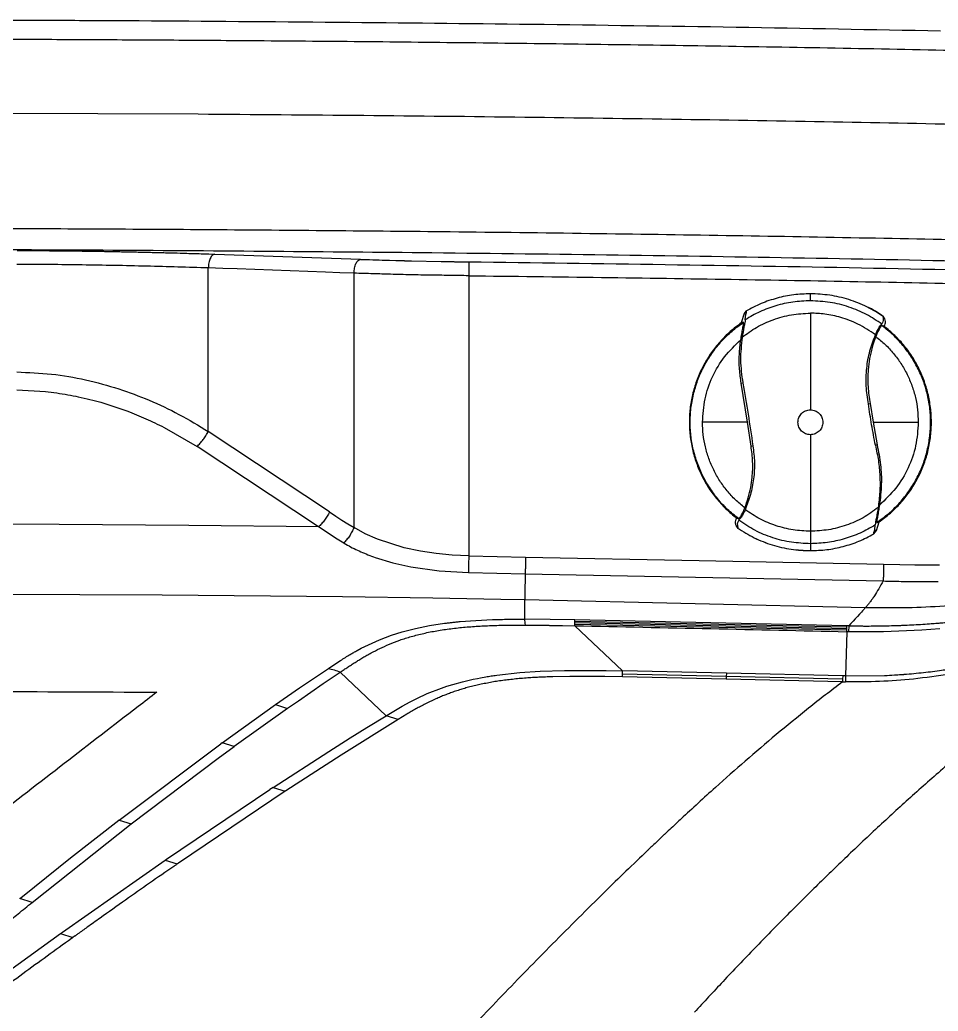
# Model space of a CAD drawing. Extents: x -51 to 27, y -13 to 136.
# Drawn here: x -6.21 to 3.16, y 73.59 to 83.71 of the extents above; entities that cross this region are included whole.
import ezdxf

# ---------------------------------------------------------------- set-up
doc = ezdxf.new("R2010")
doc.units = 0
doc.header["$MEASUREMENT"] = 0
doc.layers.add('GEOMETRY', color=2, linetype='Continuous', lineweight=25)

# ---------------------------------------------------------------- blocks, each defined once
blk = doc.blocks.new('2026 MONTERREY-BLOOM')
at = {"layer": 'GEOMETRY'}
for p, q in [((3.457, -0.949), (7.294, -0.965)), ((7.461, -2.395), (8.948, -2.448)), ((9.204, -2.457), (9.246, -2.458)), ((9.246, -2.458), (9.311, -2.46)), ((9.47, -2.464), (9.774, -2.47)), ((10.021, -2.474), (10.056, -2.474)), ((7.396, -4.206), (7.396, -2.537)), ((7.543, -2.542), (7.396, -2.537)), ((7.69, -2.547), (7.543, -2.542)), ((8.592, -2.579), (7.69, -2.547)), ((8.737, -2.585), (8.592, -2.579)), ((8.883, -2.59), (8.737, -2.585)), ((8.883, -5.185), (8.883, -2.59)), ((10.054, -2.616), (10.054, -5.475)), ((12.866, -3.001), (12.835, -3.097)), ((12.866, -3.001), (12.835, -3.097)), ((12.866, -3.001), (12.835, -3.097)), ((12.883, -2.977), (12.866, -3.001)), ((12.883, -2.977), (12.866, -3.001)), ((12.883, -2.977), (12.866, -3.001)), ((12.881, -3.008), (12.866, -3.001)), ((12.876, -3.065), (12.881, -3.008)), ((12.858, -3.091), (12.835, -3.097)), ((14.243, -3.142), (14.263, -3.118)), ((14.271, -3.11), (14.263, -3.118)), ((14.263, -3.118), (14.272, -3.126)), ((14.272, -3.126), (14.272, -3.126)), ((14.293, -3.131), (14.272, -3.126)), ((14.251, -3.146), (14.243, -3.142)), ((12.834, -3.711), (12.85, -3.709)), ((12.898, -4.111), (12.834, -3.711)), ((5.442, -3.781), (5.733, -3.797)), ((6.299, -3.907), (6.566, -3.996)), ((14.133, -3.924), (14.152, -3.921)), ((14.152, -3.921), (14.181, -4.111)), ((12.898, -4.111), (12.44, -4.111)), ((12.935, -4.354), (12.898, -4.111)), ((14.181, -4.111), (14.222, -4.343)), ((14.181, -4.111), (14.641, -4.111)), ((6.944, -4.164), (7.281, -4.359)), ((8.634, -5.026), (7.396, -4.206)), ((14.222, -4.343), (14.204, -4.346)), ((8.52, -5.179), (7.281, -4.359)), ((12.935, -4.354), (12.954, -4.351)), ((8.634, -5.026), (8.697, -5.069)), ((5.875, -5.153), (3.232, -5.144)), ((7.197, -5.164), (5.875, -5.153)), ((8.697, -5.069), (8.758, -5.109)), ((8.758, -5.109), (8.82, -5.148)), ((8.82, -5.148), (8.883, -5.185)), ((12.787, -5.089), (12.808, -5.094)), ((12.808, -5.094), (12.81, -5.094)), ((12.809, -5.111), (12.818, -5.1)), ((12.818, -5.1), (12.81, -5.094)), ((12.837, -5.078), (12.818, -5.1)), ((12.829, -5.074), (12.837, -5.078)), ((14.215, -5.217), (14.242, -5.127)), ((14.215, -5.217), (14.242, -5.127)), ((14.215, -5.217), (14.242, -5.127)), ((14.219, -5.133), (14.242, -5.127)), ((8.52, -5.179), (7.197, -5.164)), ((8.712, -5.304), (8.52, -5.179)), ((8.998, -5.249), (8.883, -5.185)), ((9.122, -5.304), (8.998, -5.249)), ((14.188, -5.25), (14.215, -5.217)), ((14.188, -5.25), (14.215, -5.217)), ((14.188, -5.25), (14.215, -5.217)), ((14.199, -5.21), (14.202, -5.159)), ((14.199, -5.21), (14.215, -5.217)), ((8.778, -5.343), (8.712, -5.304)), ((8.778, -5.343), (8.782, -5.345)), ((8.782, -5.345), (8.815, -5.364)), ((9.395, -5.392), (9.122, -5.304)), ((9.56, -5.427), (9.395, -5.392)), ((9.721, -5.451), (9.56, -5.427)), ((9.886, -5.467), (9.721, -5.451)), ((9.1, -5.49), (9.278, -5.545)), ((9.278, -5.545), (9.462, -5.586)), ((10.054, -5.475), (9.886, -5.467)), ((10.054, -5.475), (10.633, -5.486)), ((10.633, -5.486), (12.406, -5.52)), ((12.406, -5.52), (14.288, -5.559)), ((14.288, -5.559), (14.454, -5.563)), ((14.454, -5.563), (14.605, -5.566)), ((9.462, -5.586), (9.753, -5.628)), ((9.753, -5.628), (10.051, -5.645)), ((10.051, -5.645), (10.63, -5.656)), ((10.63, -5.656), (14.284, -5.73)), ((14.605, -5.566), (14.858, -5.567)), ((5.08, -5.866), (6.924, -5.872)), ((6.924, -5.872), (8.767, -5.89)), ((8.767, -5.89), (9.689, -5.904)), ((9.689, -5.904), (10.381, -5.916)), ((10.381, -5.916), (10.625, -5.92)), ((10.625, -5.92), (14.104, -6)), ((10.625, -6.119), (10.625, -5.92)), ((9.654, -6.185), (9.807, -6.162)), ((9.967, -6.144), (10.125, -6.132)), ((10.125, -6.132), (10.295, -6.124)), ((10.46, -6.12), (10.625, -6.119)), ((10.884, -6.122), (10.625, -6.119)), ((11.138, -6.127), (10.884, -6.122)), ((11.137, -6.139), (11.138, -6.126)), ((11.137, -6.139), (13.912, -6.199)), ((11.137, -6.153), (11.137, -6.139)), ((11.137, -6.17), (11.137, -6.153)), ((11.137, -6.153), (13.912, -6.214)), ((11.137, -6.187), (11.137, -6.17)), ((11.137, -6.17), (13.911, -6.23)), ((13.912, -6.187), (11.138, -6.126)), ((9.264, -6.284), (9.374, -6.249)), ((9.374, -6.249), (9.509, -6.214)), ((9.509, -6.214), (9.654, -6.185)), ((10.884, -6.183), (11.011, -6.185)), ((11.011, -6.185), (11.137, -6.188)), ((11.623, -6.648), (11.137, -6.188)), ((13.911, -6.248), (13.899, -6.699)), ((13.911, -6.23), (13.912, -6.214)), ((13.911, -6.248), (13.911, -6.23)), ((13.931, -6.249), (13.911, -6.248)), ((13.933, -6.188), (13.912, -6.187)), ((13.912, -6.199), (13.912, -6.187)), ((13.912, -6.214), (13.912, -6.199)), ((13.933, -6.188), (13.931, -6.249)), ((14.677, -6.231), (14.286, -6.248)), ((14.863, -6.217), (14.677, -6.231)), ((8.956, -6.417), (9.142, -6.33)), ((9.142, -6.33), (9.264, -6.284)), ((8.916, -6.438), (8.956, -6.417)), ((8.688, -6.579), (8.746, -6.541)), ((8.328, -6.821), (8.621, -6.623)), ((8.569, -6.777), (8.743, -6.66)), ((8.621, -6.623), (8.688, -6.579)), ((9.211, -7.105), (8.743, -6.66)), ((10.339, -6.691), (10.575, -6.665)), ((10.575, -6.665), (10.783, -6.652)), ((10.783, -6.652), (11.031, -6.644)), ((11.162, -6.643), (11.289, -6.643)), ((11.457, -6.645), (11.623, -6.648)), ((11.622, -6.682), (11.623, -6.648)), ((12.683, -6.671), (11.623, -6.648)), ((12.683, -6.671), (12.682, -6.705)), ((13.871, -6.698), (12.683, -6.671)), ((9.892, -6.786), (9.991, -6.758)), ((9.991, -6.758), (10.1, -6.733)), ((10.1, -6.733), (10.142, -6.724)), ((10.142, -6.724), (10.173, -6.718)), ((10.173, -6.718), (10.227, -6.708)), ((11.087, -6.704), (10.911, -6.707)), ((11.622, -6.709), (11.442, -6.706)), ((11.622, -6.709), (11.622, -6.682)), ((12.682, -6.705), (11.622, -6.682)), ((12.682, -6.732), (11.622, -6.709)), ((13.87, -6.732), (12.682, -6.705)), ((12.682, -6.705), (12.682, -6.732)), ((13.869, -6.759), (12.682, -6.732)), ((13.87, -6.732), (13.869, -6.759)), ((13.869, -6.759), (13.9, -6.76)), ((13.871, -6.698), (13.87, -6.732)), ((13.899, -6.699), (13.871, -6.698)), ((13.899, -6.699), (14.298, -6.695)), ((8.082, -6.992), (8.328, -6.821)), ((8.316, -6.952), (8.569, -6.777)), ((9.631, -6.88), (9.777, -6.823)), ((9.777, -6.823), (9.831, -6.805)), ((9.831, -6.805), (9.892, -6.786)), ((8.205, -7.029), (8.316, -6.952)), ((9.374, -7.009), (9.457, -6.963)), ((9.457, -6.963), (9.525, -6.929)), ((9.525, -6.929), (9.631, -6.88)), ((9.718, -6.933), (9.613, -6.984)), ((7.536, -7.382), (8.082, -6.992)), ((8.205, -7.03), (7.66, -7.42)), ((8.082, -6.992), (8.205, -7.03)), ((9.24, -7.088), (9.289, -7.058)), ((9.289, -7.058), (9.374, -7.009)), ((9.332, -7.144), (8.751, -7.506)), ((9.014, -7.226), (9.211, -7.105)), ((9.211, -7.105), (9.24, -7.088)), ((9.332, -7.144), (9.211, -7.105)), ((9.422, -7.09), (9.332, -7.144)), ((8.844, -7.332), (9.014, -7.226)), ((7.536, -7.382), (7.523, -7.392)), ((7.66, -7.42), (7.536, -7.382)), ((8.626, -7.47), (8.844, -7.332)), ((6.485, -8.17), (7.523, -7.392)), ((7.496, -7.539), (7.66, -7.42)), ((8.058, -7.836), (8.626, -7.47)), ((6.61, -8.208), (7.496, -7.539)), ((8.751, -7.506), (8.187, -7.871)), ((6.97, -8.569), (8.024, -7.859)), ((8.18, -7.875), (7.092, -8.608)), ((8.058, -7.836), (8.024, -7.859)), ((8.058, -7.836), (8.18, -7.875)), ((8.187, -7.871), (8.18, -7.875)), ((5.991, -8.556), (6.483, -8.172)), ((6.485, -8.17), (6.483, -8.172)), ((6.485, -8.17), (6.61, -8.208)), ((5.598, -9.01), (6.61, -8.208)), ((5.5, -8.949), (5.991, -8.556)), ((5.908, -9.315), (6.957, -8.578)), ((6.957, -8.578), (6.97, -8.569)), ((6.957, -8.578), (7.079, -8.617)), ((7.092, -8.608), (7.079, -8.617)), ((5.472, -8.971), (5.5, -8.949)), ((5.598, -9.01), (5.472, -8.971)), ((5.358, -9.713), (5.889, -9.328)), ((5.889, -9.328), (5.908, -9.315)), ((5.889, -9.328), (6.012, -9.369)), ((6.031, -9.356), (6.012, -9.369))]:
    blk.add_line(p, q, dxfattribs=at)
at = {"layer": 'GEOMETRY', "flags": 128}
for points in [[(14.062, -6.047), (14.041, -6.069), (14.021, -6.092)], [(14.083, -6.024), (14.073, -6.035), (14.062, -6.047)], [(14.094, -6.012), (14.088, -6.018), (14.083, -6.024)], [(14.104, -6), (14.099, -6.006), (14.094, -6.012)], [(13.977, -6.14), (13.955, -6.164), (13.933, -6.188)], [(14.021, -6.092), (13.999, -6.116), (13.977, -6.14)], [(11.881, -8.478), (11.88, -8.479), (11.879, -8.48)]]:
    blk.add_lwpolyline(points, dxfattribs=at)
at = {"layer": 'GEOMETRY'}
for points, knots in [([(5.072, -0.006), (5.341, -0.007), (5.881, -0.009), (6.42, -0.012), (6.689, -0.013)], [0, 0, 0, 0, 0.500019, 1, 1, 1, 1]), ([(6.689, -0.013), (7.365, -0.018), (8.7, -0.027), (10.035, -0.042), (10.694, -0.049)], [0, 0, 0, 0, 0.5063486, 1, 1, 1, 1]), ([(10.694, -0.049), (11.39, -0.058), (12.782, -0.077), (14.174, -0.104), (14.87, -0.117)], [0, 0, 0, 0, 0.499994, 1, 1, 1, 1]), ([(0, -0.195), (0.139, -0.195), (0.429, -0.195), (0.885, -0.195), (1.38, -0.195), (1.912, -0.195), (2.479, -0.195), (3.08, -0.196), (3.736, -0.197), (4.447, -0.199), (5.212, -0.201), (6.01, -0.205), (6.838, -0.209), (7.775, -0.216), (8.824, -0.224), (9.986, -0.236), (11.18, -0.251), (12.401, -0.268), (13.643, -0.288), (14.903, -0.313), (16.346, -0.344), (17.968, -0.386), (19.76, -0.441), (21.541, -0.505), (23.298, -0.579), (25.009, -0.664), (26.667, -0.76), (28.272, -0.873), (29.839, -1.007), (30.869, -1.123), (31.379, -1.18)], [0, 0, 0, 0, 0.013237, 0.027769, 0.043539, 0.060493, 0.078576, 0.097734, 0.117911, 0.141218, 0.16562, 0.191042, 0.217413, 0.244658, 0.280565, 0.317626, 0.355689, 0.394604, 0.434218, 0.47438, 0.51494, 0.572104, 0.629337, 0.686222, 0.742347, 0.797299, 0.849826, 0.901, 0.950997, 1, 1, 1, 1]), ([(7.294, -0.965), (7.857, -0.97), (8.967, -0.978), (10.611, -0.996), (12.209, -1.018), (13.762, -1.043), (14.782, -1.064), (15.285, -1.074)], [0, 0, 0, 0, 0.211255, 0.416881, 0.616879, 0.811251, 1, 1, 1, 1]), ([(-6.269, -2.137), (-6.06, -2.136), (-5.627, -2.134), (-4.957, -2.131), (-4.246, -2.129), (-3.494, -2.127), (-2.746, -2.126), (-2.015, -2.125), (-1.362, -2.124), (-0.753, -2.124), (-0.191, -2.123), (0.378, -2.123), (0.961, -2.124), (1.553, -2.124), (2.144, -2.125), (2.921, -2.126), (3.899, -2.128), (5.076, -2.132), (6.259, -2.137), (7.447, -2.144), (8.649, -2.154), (9.933, -2.166), (11.278, -2.183), (12.67, -2.203), (14.034, -2.227), (15.408, -2.255), (16.783, -2.288), (18.168, -2.325), (19.537, -2.367), (20.893, -2.415), (21.789, -2.451), (22.229, -2.469)], [0, 0, 0, 0, 0.022045, 0.045545, 0.070499, 0.096908, 0.124698, 0.149183, 0.173899, 0.19348, 0.213203, 0.233069, 0.253396, 0.274589, 0.295324, 0.315599, 0.356366, 0.398307, 0.439469, 0.48087, 0.523351, 0.566002, 0.616064, 0.664904, 0.712523, 0.759637, 0.809602, 0.857201, 0.905556, 0.953713, 1, 1, 1, 1]), ([(-36.643, -38.985), (-36.643, -38.748), (-36.643, -38.251), (-36.643, -37.496), (-36.643, -36.717), (-36.642, -35.938), (-36.641, -35.155), (-36.639, -34.37), (-36.634, -33.124), (-36.625, -31.427), (-36.601, -28.728), (-36.556, -25.487), (-36.48, -22.003), (-36.384, -18.826), (-36.269, -15.952), (-36.147, -13.557), (-36.022, -11.643), (-35.908, -10.209), (-35.804, -9.111), (-35.717, -8.347), (-35.671, -7.917), (-35.598, -7.493), (-35.491, -7.08), (-35.34, -6.644), (-35.136, -6.19), (-34.87, -5.728), (-34.56, -5.294), (-34.209, -4.894), (-33.819, -4.53), (-33.396, -4.207), (-32.942, -3.927), (-32.492, -3.708), (-32.054, -3.541), (-31.634, -3.42), (-31.199, -3.331), (-30.75, -3.28), (-30.3, -3.229), (-29.656, -3.161), (-28.817, -3.082), (-27.505, -2.975), (-25.921, -2.869), (-23.953, -2.762), (-21.876, -2.668), (-19.679, -2.587), (-17.251, -2.514), (-14.59, -2.452), (-11.706, -2.403), (-8.819, -2.37), (-5.936, -2.35), (-3.055, -2.342), (-0.598, -2.339), (1.446, -2.34), (3.092, -2.342), (4.754, -2.346), (6.416, -2.353), (8.055, -2.365), (10.408, -2.386), (13.481, -2.429), (16.974, -2.505), (20.148, -2.601), (23.011, -2.715), (25.395, -2.836), (27.307, -2.961), (28.741, -3.074), (29.84, -3.178), (30.606, -3.264), (31.038, -3.31), (31.463, -3.38), (31.877, -3.486), (32.314, -3.634), (32.769, -3.836), (33.232, -4.099), (33.668, -4.406), (34.07, -4.756), (34.436, -5.143), (34.762, -5.565), (35.044, -6.017), (35.279, -6.492), (35.464, -6.985), (35.602, -7.491), (35.683, -8.01), (35.739, -8.534), (35.815, -9.23), (35.897, -10.097), (36.005, -11.408), (36.112, -12.993), (36.24, -15.339), (36.362, -18.173), (36.465, -21.457), (36.54, -24.706), (36.591, -27.93), (36.621, -30.803), (36.636, -33.323), (36.641, -34.922), (36.642, -35.963), (36.643, -36.444), (36.643, -36.924), (36.643, -37.402), (36.643, -37.896), (36.643, -38.424), (36.643, -38.792), (36.643, -38.985)], [0, 0, 0, 0, 0.005138, 0.010771, 0.016381, 0.022015, 0.027673, 0.03335, 0.039042, 0.054682, 0.070145, 0.097582, 0.124946, 0.145709, 0.16651, 0.187309, 0.197707, 0.208103, 0.218498, 0.221609, 0.224784, 0.227857, 0.230942, 0.234019, 0.237865, 0.24171, 0.245555, 0.249401, 0.253246, 0.257092, 0.260938, 0.264783, 0.267936, 0.271088, 0.274241, 0.277546, 0.280882, 0.284062, 0.291597, 0.299143, 0.312612, 0.326021, 0.341866, 0.357701, 0.373696, 0.394533, 0.415407, 0.436247, 0.457116, 0.477921, 0.498728, 0.51038, 0.52225, 0.534405, 0.54642, 0.558287, 0.569942, 0.597446, 0.624936, 0.645697, 0.666299, 0.687058, 0.697455, 0.707849, 0.718242, 0.721382, 0.724571, 0.72765, 0.730727, 0.733804, 0.737651, 0.741498, 0.745344, 0.74919, 0.753036, 0.756881, 0.760725, 0.76457, 0.768352, 0.772136, 0.775907, 0.779727, 0.783559, 0.79109, 0.798621, 0.812071, 0.825537, 0.849567, 0.873561, 0.896782, 0.920041, 0.943476, 0.95907, 0.97468, 0.978164, 0.981639, 0.985104, 0.988563, 0.992016, 0.995816, 1, 1, 1, 1]), ([(5.444, -2.358), (5.469, -2.358), (5.513, -2.359), (5.563, -2.359), (5.588, -2.359), (5.596, -2.359), (5.599, -2.359), (5.606, -2.359), (5.631, -2.359), (5.68, -2.36), (5.723, -2.36), (5.748, -2.36)], [0, 0, 0, 0, 0.250027, 0.427851, 0.49187, 0.5, 0.507737, 0.522191, 0.571251, 0.749973, 1, 1, 1, 1]), ([(5.748, -2.36), (5.767, -2.36), (5.801, -2.361), (5.837, -2.361), (5.856, -2.361), (5.861, -2.361), (5.862, -2.361), (5.863, -2.361), (5.863, -2.361), (5.863, -2.361), (5.864, -2.361), (5.869, -2.361), (5.888, -2.361), (5.925, -2.362), (5.957, -2.362), (5.976, -2.362)], [0, 0, 0, 0, 0.249999, 0.434791, 0.482344, 0.494909, 0.499428, 0.5, 0.50068, 0.50182, 0.505481, 0.518325, 0.5661, 0.750001, 1, 1, 1, 1]), ([(5.976, -2.362), (6.02, -2.363), (6.108, -2.364), (6.195, -2.365), (6.238, -2.366)], [0, 0, 0, 0, 0.5000001, 1, 1, 1, 1]), ([(6.238, -2.366), (6.26, -2.366), (6.297, -2.367), (6.338, -2.367), (6.359, -2.368), (6.365, -2.368), (6.367, -2.368), (6.369, -2.368), (6.375, -2.368), (6.396, -2.368), (6.436, -2.369), (6.473, -2.37), (6.494, -2.37)], [0, 0, 0, 0, 0.249999, 0.43163, 0.479973, 0.497648, 0.5, 0.507162, 0.521207, 0.569943, 0.750001, 1, 1, 1, 1]), ([(6.494, -2.37), (6.517, -2.371), (6.567, -2.372), (6.642, -2.373), (6.709, -2.375), (6.776, -2.376), (6.846, -2.378), (6.92, -2.38), (6.969, -2.381), (6.989, -2.381)], [0, 0, 0, 0, 0.137991, 0.2968657, 0.4471626, 0.5469107, 0.6995784, 0.8755204, 1, 1, 1, 1]), ([(6.989, -2.381), (7.029, -2.382), (7.099, -2.384), (7.176, -2.387), (7.215, -2.388), (7.224, -2.388), (7.227, -2.388), (7.228, -2.388), (7.228, -2.388), (7.228, -2.388), (7.228, -2.388), (7.228, -2.388), (7.228, -2.388), (7.229, -2.388), (7.231, -2.388), (7.241, -2.388), (7.28, -2.39), (7.355, -2.392), (7.422, -2.394), (7.461, -2.396)], [0, 0, 0, 0, 0.250076, 0.436683, 0.483755, 0.495731, 0.498829, 0.499655, 0.499959, 0.5, 0.50004, 0.50011, 0.500341, 0.501163, 0.504254, 0.516219, 0.563281, 0.749924, 1, 1, 1, 1]), ([(6.437, -2.511), (6.328, -2.51), (6.11, -2.506), (5.777, -2.502), (5.555, -2.5), (5.443, -2.5)], [0, 0, 0, 0, 0.333332, 0.666666, 1, 1, 1, 1]), ([(7.396, -2.537), (7.293, -2.534), (7.088, -2.527), (6.767, -2.518), (6.547, -2.514), (6.437, -2.511)], [0, 0, 0, 0, 0.333333, 0.666666, 1, 1, 1, 1]), ([(8.948, -2.449), (8.99, -2.45), (9.073, -2.453), (9.16, -2.456), (9.204, -2.457)], [0, 0, 0, 0, 0.5, 1, 1, 1, 1]), ([(9.311, -2.46), (9.324, -2.461), (9.347, -2.461), (9.373, -2.462), (9.386, -2.462), (9.389, -2.462), (9.39, -2.462), (9.39, -2.462), (9.39, -2.462), (9.39, -2.462), (9.39, -2.462), (9.39, -2.462), (9.39, -2.462), (9.39, -2.462), (9.39, -2.462), (9.391, -2.462), (9.394, -2.462), (9.408, -2.463), (9.433, -2.463), (9.457, -2.464), (9.47, -2.464)], [0, 0, 0, 0, 0.249999, 0.436841, 0.483881, 0.495806, 0.498869, 0.499676, 0.499964, 0.5, 0.500009, 0.500025, 0.500081, 0.500284, 0.501054, 0.50405, 0.515872, 0.56283, 0.750001, 1, 1, 1, 1]), ([(9.774, -2.47), (9.794, -2.471), (9.83, -2.471), (9.869, -2.472), (9.889, -2.472), (9.895, -2.472), (9.897, -2.472), (9.898, -2.472), (9.899, -2.472), (9.905, -2.473), (9.925, -2.473), (9.965, -2.473), (10, -2.474), (10.021, -2.474)], [0, 0, 0, 0, 0.249998, 0.431259, 0.479695, 0.497561, 0.5, 0.502589, 0.506916, 0.520784, 0.569381, 0.750002, 1, 1, 1, 1]), ([(10.056, -2.474), (10.056, -2.477), (10.055, -2.483), (10.055, -2.516), (10.055, -2.562), (10.054, -2.598), (10.054, -2.616)], [0, 0, 0, 0, 0.25, 0.5, 0.75, 1, 1, 1, 1]), ([(10.056, -2.474), (11.391, -2.492), (14.06, -2.526), (16.728, -2.595), (18.061, -2.629)], [0, 0, 0, 0, 0.500246, 1, 1, 1, 1]), ([(9.463, -2.607), (9.394, -2.605), (9.264, -2.602), (9.07, -2.596), (8.948, -2.592), (8.883, -2.59)], [0, 0, 0, 0, 0.345972, 0.650059, 1, 1, 1, 1]), ([(10.054, -2.616), (9.985, -2.615), (9.855, -2.613), (9.658, -2.61), (9.531, -2.608), (9.463, -2.607)], [0, 0, 0, 0, 0.347145, 0.652225, 1, 1, 1, 1]), ([(10.054, -2.616), (10.506, -2.621), (11.399, -2.632), (12.723, -2.652), (14.014, -2.674), (14.864, -2.692), (15.283, -2.701)], [0, 0, 0, 0, 0.259316, 0.51242, 0.759314, 1, 1, 1, 1]), ([(13.541, -2.8), (13.484, -2.802), (13.369, -2.806), (13.2, -2.842), (13.036, -2.896), (12.934, -2.95), (12.883, -2.977)], [0, 0, 0, 0, 0.248374, 0.49927, 0.750536, 1, 1, 1, 1]), ([(13.541, -2.8), (13.484, -2.802), (13.369, -2.806), (13.2, -2.842), (13.036, -2.896), (12.934, -2.95), (12.883, -2.977)], [0, 0, 0, 0, 0.248374, 0.49927, 0.750536, 1, 1, 1, 1]), ([(13.541, -2.8), (13.484, -2.802), (13.369, -2.806), (13.2, -2.842), (13.036, -2.896), (12.934, -2.95), (12.883, -2.977)], [0, 0, 0, 0, 0.248374, 0.49927, 0.750536, 1, 1, 1, 1]), ([(14.288, -3.034), (14.233, -2.999), (14.12, -2.928), (13.933, -2.856), (13.739, -2.809), (13.607, -2.803), (13.541, -2.8)], [0, 0, 0, 0, 0.248962, 0.500546, 0.751852, 1, 1, 1, 1]), ([(13.541, -2.872), (13.481, -2.874), (13.362, -2.879), (13.188, -2.919), (13.024, -2.979), (12.925, -3.036), (12.876, -3.065)], [0, 0, 0, 0, 0.255921, 0.509525, 0.758296, 1, 1, 1, 1]), ([(14.271, -3.11), (14.219, -3.075), (14.114, -3.005), (13.934, -2.931), (13.742, -2.881), (13.608, -2.875), (13.541, -2.872)], [0, 0, 0, 0, 0.2385485, 0.4865453, 0.7413919, 1, 1, 1, 1]), ([(12.844, -3.243), (12.892, -3.208), (12.991, -3.136), (13.162, -3.06), (13.347, -3.008), (13.476, -3.001), (13.541, -2.998)], [0, 0, 0, 0, 0.238013, 0.486124, 0.741318, 1, 1, 1, 1]), ([(12.883, -2.977), (12.885, -2.979), (12.888, -2.983), (12.883, -2.999), (12.881, -3.008)], [0, 0, 0, 0, 0.498912, 1, 1, 1, 1]), ([(13.541, -2.998), (13.541, -3.104), (13.541, -3.316), (13.541, -3.648), (13.541, -3.872), (13.541, -3.984)], [0, 0, 0, 0, 0.3330014, 0.6669986, 1, 1, 1, 1]), ([(14.205, -3.218), (14.146, -3.179), (14.036, -3.106), (13.858, -3.04), (13.695, -3.004), (13.59, -3), (13.541, -2.998)], [0, 0, 0, 0, 0.294824, 0.558622, 0.792852, 1, 1, 1, 1]), ([(14.288, -3.034), (14.234, -2.996), (14.179, -2.958), (14.118, -2.934), (14.118, -2.934)], [0, 0, 0, 0, 0.99918, 1, 1, 1, 1]), ([(14.288, -3.034), (14.234, -2.996), (14.179, -2.958), (14.118, -2.934), (14.118, -2.934)], [0, 0, 0, 0, 0.99918, 1, 1, 1, 1]), ([(14.271, -3.11), (14.276, -3.101), (14.286, -3.085), (14.288, -3.061), (14.283, -3.039), (14.287, -3.036), (14.288, -3.034)], [0, 0, 0, 0, 0.249937, 0.500151, 0.750267, 1, 1, 1, 1]), ([(14.293, -3.131), (14.297, -3.124), (14.305, -3.108), (14.308, -3.082), (14.303, -3.056), (14.293, -3.041), (14.288, -3.034)], [0, 0, 0, 0, 0.243816, 0.5, 0.756184, 1, 1, 1, 1]), ([(14.293, -3.131), (14.297, -3.124), (14.305, -3.108), (14.308, -3.082), (14.303, -3.056), (14.293, -3.041), (14.288, -3.034)], [0, 0, 0, 0, 0.243816, 0.5, 0.756184, 1, 1, 1, 1]), ([(12.835, -3.097), (12.797, -3.126), (12.719, -3.184), (12.617, -3.287), (12.527, -3.401), (12.451, -3.524), (12.389, -3.656), (12.344, -3.794), (12.315, -3.936), (12.303, -4.08), (12.308, -4.225), (12.33, -4.369), (12.369, -4.509), (12.423, -4.643), (12.493, -4.77), (12.578, -4.888), (12.675, -4.996), (12.749, -5.058), (12.787, -5.089)], [0, 0, 0, 0, 0.062498, 0.125, 0.187495, 0.25, 0.312495, 0.375, 0.437495, 0.5, 0.562495, 0.625, 0.687495, 0.75, 0.812496, 0.875, 0.937498, 1, 1, 1, 1]), ([(12.83, -3.27), (12.834, -3.25), (12.84, -3.209), (12.849, -3.162), (12.855, -3.129), (12.859, -3.108), (12.86, -3.094), (12.859, -3.092), (12.858, -3.091)], [0, 0, 0, 0, 0.25009, 0.498328, 0.629052, 0.748995, 0.874511, 1, 1, 1, 1]), ([(12.876, -3.065), (12.875, -3.075), (12.872, -3.094), (12.859, -3.154), (12.85, -3.208), (12.844, -3.243)], [0, 0, 0, 0, 0.25021, 0.499946, 1, 1, 1, 1]), ([(14.242, -5.127), (14.281, -5.098), (14.359, -5.041), (14.462, -4.937), (14.553, -4.824), (14.629, -4.7), (14.691, -4.568), (14.737, -4.43), (14.766, -4.287), (14.778, -4.142), (14.773, -3.997), (14.751, -3.853), (14.713, -3.713), (14.658, -3.578), (14.588, -3.45), (14.503, -3.332), (14.405, -3.224), (14.331, -3.162), (14.293, -3.131)], [0, 0, 0, 0, 0.062498, 0.125, 0.187496, 0.25, 0.312496, 0.375, 0.437496, 0.5, 0.562496, 0.625, 0.687496, 0.75, 0.812496, 0.875, 0.937498, 1, 1, 1, 1]), ([(14.272, -3.126), (14.27, -3.126), (14.265, -3.127), (14.256, -3.139), (14.251, -3.146)], [0, 0, 0, 0, 0.500477, 1, 1, 1, 1]), ([(14.133, -3.924), (14.123, -3.863), (14.104, -3.742), (14.112, -3.559), (14.143, -3.381), (14.184, -3.273), (14.205, -3.218)], [0, 0, 0, 0, 0.249941, 0.49984, 0.749899, 1, 1, 1, 1]), ([(14.208, -3.235), (14.195, -3.273), (14.169, -3.347), (14.144, -3.461), (14.127, -3.594), (14.124, -3.749), (14.142, -3.863), (14.152, -3.921)], [0, 0, 0, 0, 0.17108, 0.337992, 0.501635, 0.750351, 1, 1, 1, 1]), ([(14.205, -3.218), (14.211, -3.204), (14.225, -3.174), (14.237, -3.153), (14.243, -3.142)], [0, 0, 0, 0, 0.5000467, 1, 1, 1, 1]), ([(14.251, -3.146), (14.248, -3.151), (14.241, -3.162), (14.23, -3.184), (14.219, -3.209), (14.212, -3.226), (14.208, -3.235)], [0, 0, 0, 0, 0.250509, 0.499601, 0.749067, 1, 1, 1, 1]), ([(12.834, -3.711), (12.828, -3.664), (12.814, -3.568), (12.813, -3.42), (12.824, -3.32), (12.83, -3.27)], [0, 0, 0, 0, 0.321916, 0.657365, 1, 1, 1, 1]), ([(12.844, -3.243), (12.836, -3.32), (12.818, -3.475), (12.84, -3.631), (12.85, -3.709)], [0, 0, 0, 0, 0.5, 1, 1, 1, 1]), ([(5.443, -3.598), (5.561, -3.603), (5.798, -3.613), (6.147, -3.672), (6.371, -3.737), (6.482, -3.769)], [0, 0, 0, 0, 0.331385, 0.665171, 1, 1, 1, 1]), ([(12.85, -3.709), (12.869, -3.815), (12.906, -4.028), (12.938, -4.243), (12.954, -4.351)], [0, 0, 0, 0, 0.5, 1, 1, 1, 1]), ([(5.733, -3.797), (5.772, -3.802), (5.849, -3.811), (5.961, -3.829), (6.074, -3.851), (6.186, -3.877), (6.263, -3.897), (6.299, -3.907)], [0, 0, 0, 0, 0.199995, 0.399995, 0.58662, 0.799989, 1, 1, 1, 1]), ([(6.482, -3.769), (6.586, -3.806), (6.799, -3.882), (7.105, -4.029), (7.297, -4.146), (7.396, -4.206)], [0, 0, 0, 0, 0.318676, 0.651429, 1, 1, 1, 1]), ([(14.204, -4.346), (14.191, -4.276), (14.165, -4.136), (14.143, -3.995), (14.133, -3.924)], [0, 0, 0, 0, 0.500074, 1, 1, 1, 1]), ([(6.566, -3.996), (6.63, -4.021), (6.76, -4.073), (6.882, -4.133), (6.944, -4.164)], [0, 0, 0, 0, 0.499152, 1, 1, 1, 1]), ([(13.541, -4.238), (13.541, -4.35), (13.541, -4.574), (13.541, -4.905), (13.541, -5.117), (13.541, -5.223)], [0, 0, 0, 0, 0.333001, 0.666999, 1, 1, 1, 1]), ([(14.204, -4.346), (14.215, -4.398), (14.238, -4.502), (14.252, -4.661), (14.252, -4.823), (14.239, -4.929), (14.232, -4.982)], [0, 0, 0, 0, 0.24506, 0.493184, 0.744719, 1, 1, 1, 1]), ([(14.222, -4.343), (14.235, -4.41), (14.261, -4.542), (14.27, -4.749), (14.254, -4.886), (14.246, -4.956)], [0, 0, 0, 0, 0.330937, 0.655474, 1, 1, 1, 1]), ([(12.872, -4.985), (12.884, -4.95), (12.908, -4.882), (12.933, -4.778), (12.95, -4.655), (12.956, -4.513), (12.942, -4.407), (12.935, -4.354)], [0, 0, 0, 0, 0.171239, 0.338361, 0.501805, 0.750337, 1, 1, 1, 1]), ([(12.954, -4.351), (12.961, -4.408), (12.975, -4.52), (12.964, -4.688), (12.933, -4.852), (12.895, -4.952), (12.875, -5.002)], [0, 0, 0, 0, 0.249781, 0.499284, 0.749502, 1, 1, 1, 1]), ([(14.246, -4.956), (14.242, -4.976), (14.236, -5.016), (14.227, -5.063), (14.222, -5.096), (14.218, -5.116), (14.217, -5.13), (14.218, -5.132), (14.219, -5.133)], [0, 0, 0, 0, 0.250111, 0.4982816, 0.6287676, 0.7489413, 0.8744679, 1, 1, 1, 1]), ([(12.829, -5.074), (12.832, -5.068), (12.839, -5.057), (12.85, -5.036), (12.861, -5.011), (12.868, -4.994), (12.872, -4.985)], [0, 0, 0, 0, 0.250521, 0.49962, 0.749075, 1, 1, 1, 1]), ([(12.875, -5.002), (12.869, -5.017), (12.856, -5.045), (12.843, -5.067), (12.837, -5.078)], [0, 0, 0, 0, 0.500043, 1, 1, 1, 1]), ([(13.541, -5.223), (13.482, -5.22), (13.363, -5.215), (13.189, -5.17), (13.023, -5.102), (12.924, -5.035), (12.875, -5.002)], [0, 0, 0, 0, 0.2483281, 0.4999217, 0.7515552, 1, 1, 1, 1]), ([(14.232, -4.982), (14.182, -5.018), (14.081, -5.091), (13.908, -5.166), (13.727, -5.214), (13.602, -5.22), (13.541, -5.223)], [0, 0, 0, 0, 0.2483, 0.500086, 0.751828, 1, 1, 1, 1]), ([(14.232, -4.982), (14.226, -5.018), (14.217, -5.071), (14.206, -5.13), (14.203, -5.149), (14.202, -5.159)], [0, 0, 0, 0, 0.500043, 0.749746, 1, 1, 1, 1]), ([(12.787, -5.089), (12.783, -5.097), (12.775, -5.113), (12.773, -5.141), (12.78, -5.168), (12.792, -5.183), (12.797, -5.19)], [0, 0, 0, 0, 0.243253, 0.5, 0.756747, 1, 1, 1, 1]), ([(12.787, -5.089), (12.783, -5.097), (12.775, -5.113), (12.773, -5.141), (12.78, -5.168), (12.792, -5.183), (12.797, -5.19)], [0, 0, 0, 0, 0.243253, 0.5, 0.756747, 1, 1, 1, 1]), ([(12.809, -5.111), (12.804, -5.119), (12.795, -5.136), (12.794, -5.161), (12.802, -5.185), (12.799, -5.188), (12.797, -5.19)], [0, 0, 0, 0, 0.2497956, 0.4998151, 0.7498489, 1, 1, 1, 1]), ([(13.541, -5.35), (13.476, -5.347), (13.345, -5.341), (13.155, -5.293), (12.972, -5.219), (12.863, -5.147), (12.809, -5.111)], [0, 0, 0, 0, 0.248367, 0.49991, 0.751498, 1, 1, 1, 1]), ([(12.81, -5.094), (12.813, -5.092), (12.818, -5.089), (12.825, -5.079), (12.829, -5.074)], [0, 0, 0, 0, 0.500292, 1, 1, 1, 1]), ([(8.883, -5.185), (8.876, -5.2), (8.862, -5.23), (8.836, -5.273), (8.808, -5.312), (8.788, -5.332), (8.778, -5.343)], [0, 0, 0, 0, 0.250001, 0.499999, 0.750002, 1, 1, 1, 1]), ([(12.797, -5.19), (12.853, -5.225), (12.965, -5.295), (13.15, -5.366), (13.344, -5.413), (13.475, -5.419), (13.541, -5.421)], [0, 0, 0, 0, 0.249041, 0.500628, 0.751895, 1, 1, 1, 1]), ([(12.797, -5.19), (12.853, -5.225), (12.964, -5.295), (13.15, -5.366), (13.343, -5.413), (13.475, -5.418), (13.541, -5.421)], [0, 0, 0, 0, 0.248573, 0.5, 0.751427, 1, 1, 1, 1]), ([(12.797, -5.19), (12.853, -5.225), (12.964, -5.295), (13.15, -5.366), (13.343, -5.413), (13.475, -5.418), (13.541, -5.421)], [0, 0, 0, 0, 0.248573, 0.5, 0.751427, 1, 1, 1, 1]), ([(14.202, -5.159), (14.152, -5.188), (14.051, -5.246), (13.886, -5.304), (13.715, -5.343), (13.599, -5.347), (13.541, -5.35)], [0, 0, 0, 0, 0.248804, 0.50006, 0.751286, 1, 1, 1, 1]), ([(13.541, -5.223), (13.541, -5.237), (13.541, -5.265), (13.541, -5.301), (13.541, -5.331), (13.541, -5.344), (13.541, -5.35)], [0, 0, 0, 0, 0.247145, 0.5, 0.752855, 1, 1, 1, 1]), ([(13.541, -5.421), (13.597, -5.419), (13.709, -5.415), (13.876, -5.381), (14.038, -5.329), (14.138, -5.276), (14.188, -5.25)], [0, 0, 0, 0, 0.248352, 0.499192, 0.750442, 1, 1, 1, 1]), ([(13.541, -5.421), (13.597, -5.419), (13.709, -5.415), (13.876, -5.381), (14.038, -5.329), (14.138, -5.276), (14.188, -5.25)], [0, 0, 0, 0, 0.248352, 0.499192, 0.750442, 1, 1, 1, 1]), ([(13.541, -5.421), (13.597, -5.419), (13.709, -5.415), (13.876, -5.381), (14.038, -5.329), (14.138, -5.276), (14.188, -5.25)], [0, 0, 0, 0, 0.248352, 0.499192, 0.750442, 1, 1, 1, 1]), ([(14.188, -5.25), (14.187, -5.248), (14.185, -5.242), (14.194, -5.221), (14.199, -5.21)], [0, 0, 0, 0, 0.497834, 1, 1, 1, 1]), ([(8.815, -5.364), (8.86, -5.388), (8.951, -5.435), (9.05, -5.472), (9.1, -5.49)], [0, 0, 0, 0, 0.497696, 1, 1, 1, 1]), ([(14.288, -5.559), (14.287, -5.576), (14.287, -5.609), (14.286, -5.657), (14.285, -5.699), (14.284, -5.72), (14.284, -5.73)], [0, 0, 0, 0, 0.249996, 0.5, 0.750003, 1, 1, 1, 1]), ([(10.63, -5.656), (10.629, -5.709), (10.627, -5.813), (10.626, -5.885), (10.625, -5.92)], [0, 0, 0, 0, 0.5004263, 1, 1, 1, 1]), ([(14.284, -5.73), (14.269, -5.758), (14.238, -5.813), (14.208, -5.859), (14.194, -5.883)], [0, 0, 0, 0, 0.498073, 1, 1, 1, 1]), ([(14.284, -5.73), (14.345, -5.732), (14.467, -5.734), (14.59, -5.736), (14.651, -5.737)], [0, 0, 0, 0, 0.500519, 1, 1, 1, 1]), ([(14.651, -5.737), (14.683, -5.737), (14.748, -5.737), (14.813, -5.737), (14.845, -5.737)], [0, 0, 0, 0, 0.499891, 1, 1, 1, 1]), ([(14.104, -6), (14.231, -6.002), (14.483, -6.005), (14.862, -5.989), (15.237, -5.958), (15.486, -5.921), (15.609, -5.903)], [0, 0, 0, 0, 0.251082, 0.500969, 0.75151, 1, 1, 1, 1]), ([(14.149, -5.946), (14.145, -5.951), (14.138, -5.961), (14.13, -5.97), (14.127, -5.974)], [0, 0, 0, 0, 0.500307, 1, 1, 1, 1]), ([(14.194, -5.883), (14.186, -5.894), (14.171, -5.916), (14.156, -5.936), (14.149, -5.946)], [0, 0, 0, 0, 0.500149, 1, 1, 1, 1]), ([(14.127, -5.974), (14.123, -5.979), (14.116, -5.988), (14.108, -5.996), (14.104, -6)], [0, 0, 0, 0, 0.500424, 1, 1, 1, 1]), ([(10.632, -6.18), (10.631, -6.168), (10.629, -6.145), (10.626, -6.128), (10.625, -6.119)], [0, 0, 0, 0, 0.5, 1, 1, 1, 1]), ([(14.665, -6.173), (14.696, -6.171), (14.747, -6.168), (14.805, -6.163), (14.836, -6.161), (14.846, -6.16), (14.852, -6.16), (14.86, -6.159), (14.891, -6.156), (14.95, -6.151), (15.003, -6.146), (15.033, -6.143)], [0, 0, 0, 0, 0.249999, 0.418981, 0.470488, 0.5, 0.502032, 0.519009, 0.567031, 0.750001, 1, 1, 1, 1]), ([(9.468, -6.297), (9.509, -6.286), (9.591, -6.264), (9.683, -6.246), (9.729, -6.238)], [0, 0, 0, 0, 0.502334, 1, 1, 1, 1]), ([(9.729, -6.238), (9.752, -6.234), (9.798, -6.226), (9.847, -6.22), (9.871, -6.217)], [0, 0, 0, 0, 0.501069, 1, 1, 1, 1]), ([(9.871, -6.217), (9.895, -6.214), (9.944, -6.208), (9.994, -6.203), (10.018, -6.201)], [0, 0, 0, 0, 0.500872, 1, 1, 1, 1]), ([(10.018, -6.201), (10.043, -6.199), (10.093, -6.195), (10.144, -6.192), (10.169, -6.19)], [0, 0, 0, 0, 0.500562, 1, 1, 1, 1]), ([(10.169, -6.19), (10.195, -6.189), (10.246, -6.186), (10.297, -6.185), (10.323, -6.184)], [0, 0, 0, 0, 0.500167, 1, 1, 1, 1]), ([(10.323, -6.184), (10.348, -6.183), (10.4, -6.182), (10.451, -6.181), (10.477, -6.181)], [0, 0, 0, 0, 0.500133, 1, 1, 1, 1]), ([(10.477, -6.181), (10.503, -6.18), (10.533, -6.18), (10.572, -6.18), (10.598, -6.18), (10.619, -6.18), (10.632, -6.18)], [0, 0, 0, 0, 0.499999, 0.586245, 0.75, 1, 1, 1, 1]), ([(10.632, -6.18), (10.653, -6.18), (10.677, -6.18), (10.718, -6.181), (10.76, -6.181), (10.815, -6.182), (10.855, -6.182), (10.876, -6.183), (10.882, -6.183), (10.884, -6.183), (10.884, -6.183)], [0, 0, 0, 0, 0.25, 0.275269, 0.5, 0.75, 0.92751, 0.976906, 0.991744, 1, 1, 1, 1]), ([(11.137, -6.187), (11.599, -6.197), (12.524, -6.216), (13.449, -6.237), (13.911, -6.248)], [0, 0, 0, 0, 0.5, 1, 1, 1, 1]), ([(14.286, -6.248), (14.257, -6.249), (14.205, -6.25), (14.148, -6.25), (14.119, -6.25), (14.112, -6.25), (14.11, -6.25), (14.099, -6.25), (14.069, -6.25), (14.01, -6.25), (13.961, -6.249), (13.931, -6.249)], [0, 0, 0, 0, 0.249999, 0.433586, 0.481435, 0.494378, 0.498104, 0.5, 0.58513, 0.750001, 1, 1, 1, 1]), ([(13.933, -6.188), (13.948, -6.188), (13.974, -6.189), (14.003, -6.189), (14.018, -6.189), (14.029, -6.189), (14.046, -6.189), (14.077, -6.19), (14.102, -6.19), (14.117, -6.19)], [0, 0, 0, 0, 0.25, 0.419406, 0.470826, 0.5, 0.591534, 0.75, 1, 1, 1, 1]), ([(14.117, -6.19), (14.147, -6.19), (14.208, -6.189), (14.268, -6.188), (14.299, -6.188)], [0, 0, 0, 0, 0.499905, 1, 1, 1, 1]), ([(14.299, -6.188), (14.329, -6.187), (14.382, -6.186), (14.44, -6.184), (14.47, -6.183), (14.479, -6.182), (14.542, -6.18), (14.604, -6.176), (14.665, -6.173)], [0, 0, 0, 0, 0.250002, 0.429949, 0.478744, 0.49282, 0.500005, 1, 1, 1, 1]), ([(9.244, -6.375), (9.279, -6.361), (9.348, -6.333), (9.428, -6.309), (9.468, -6.297)], [0, 0, 0, 0, 0.501559, 1, 1, 1, 1]), ([(8.973, -6.512), (8.987, -6.504), (9.014, -6.488), (9.043, -6.473), (9.057, -6.465)], [0, 0, 0, 0, 0.500789, 1, 1, 1, 1]), ([(9.057, -6.465), (9.086, -6.449), (9.145, -6.419), (9.211, -6.39), (9.244, -6.375)], [0, 0, 0, 0, 0.5000278, 1, 1, 1, 1]), ([(8.819, -6.61), (8.831, -6.602), (8.856, -6.585), (8.882, -6.569), (8.894, -6.561)], [0, 0, 0, 0, 0.499789, 1, 1, 1, 1]), ([(8.894, -6.561), (8.907, -6.553), (8.933, -6.537), (8.96, -6.52), (8.973, -6.512)], [0, 0, 0, 0, 0.499674, 1, 1, 1, 1]), ([(14.696, -6.664), (14.758, -6.657), (14.864, -6.644), (15.023, -6.62), (15.173, -6.595), (15.331, -6.564), (15.435, -6.54), (15.488, -6.529)], [0, 0, 0, 0, 0.230659, 0.400002, 0.600002, 0.800007, 1, 1, 1, 1]), ([(8.621, -6.623), (8.641, -6.628), (8.682, -6.636), (8.723, -6.652), (8.743, -6.66)], [0, 0, 0, 0, 0.5, 1, 1, 1, 1]), ([(8.743, -6.66), (8.756, -6.652), (8.781, -6.635), (8.806, -6.618), (8.819, -6.61)], [0, 0, 0, 0, 0.509183, 1, 1, 1, 1]), ([(11.031, -6.644), (11.053, -6.644), (11.096, -6.643), (11.14, -6.643), (11.162, -6.643)], [0, 0, 0, 0, 0.499999, 1, 1, 1, 1]), ([(14.298, -6.695), (14.332, -6.693), (14.389, -6.69), (14.452, -6.686), (14.485, -6.684), (14.494, -6.683), (14.563, -6.678), (14.63, -6.671), (14.696, -6.664)], [0, 0, 0, 0, 0.250003, 0.430159, 0.478868, 0.492883, 0.500007, 1, 1, 1, 1]), ([(15.334, -6.612), (15.211, -6.637), (14.966, -6.687), (14.716, -6.716), (14.592, -6.731)], [0, 0, 0, 0, 0.500319, 1, 1, 1, 1]), ([(10.244, -6.772), (10.223, -6.776), (10.183, -6.784), (10.123, -6.797), (10.067, -6.811), (10.011, -6.826), (9.976, -6.837), (9.958, -6.842)], [0, 0, 0, 0, 0.2031726, 0.3955323, 0.6034165, 0.7964722, 1, 1, 1, 1]), ([(10.227, -6.708), (10.245, -6.705), (10.282, -6.699), (10.32, -6.694), (10.339, -6.691)], [0, 0, 0, 0, 0.500005, 1, 1, 1, 1]), ([(10.567, -6.727), (10.545, -6.729), (10.5, -6.734), (10.433, -6.742), (10.369, -6.75), (10.305, -6.76), (10.265, -6.768), (10.244, -6.772)], [0, 0, 0, 0, 0.203471, 0.396428, 0.604276, 0.796762, 1, 1, 1, 1]), ([(10.911, -6.707), (10.887, -6.708), (10.839, -6.71), (10.771, -6.713), (10.705, -6.716), (10.637, -6.721), (10.591, -6.725), (10.567, -6.727)], [0, 0, 0, 0, 0.213468, 0.407159, 0.593748, 0.786484, 1, 1, 1, 1]), ([(13.869, -6.759), (13.752, -6.849), (13.52, -7.027), (13.301, -7.208), (13.192, -7.298)], [0, 0, 0, 0, 0.501924, 1, 1, 1, 1]), ([(13.899, -6.699), (13.899, -6.711), (13.898, -6.735), (13.899, -6.751), (13.9, -6.76)], [0, 0, 0, 0, 0.5, 1, 1, 1, 1]), ([(13.899, -6.699), (13.899, -6.711), (13.9, -6.735), (13.9, -6.751), (13.9, -6.76)], [0, 0, 0, 0, 0.499988, 1, 1, 1, 1]), ([(14.592, -6.731), (14.477, -6.741), (14.247, -6.761), (14.016, -6.76), (13.9, -6.76)], [0, 0, 0, 0, 0.500103, 1, 1, 1, 1]), ([(3.234, -6.857), (3.854, -6.856), (5.066, -6.856), (6.278, -6.862), (6.871, -6.865)], [0, 0, 0, 0, 0.511333, 1, 1, 1, 1]), ([(6.871, -6.865), (6.807, -6.914), (6.241, -7.35), (5.37, -8.022), (4.563, -8.647), (4.259, -8.883)], [0, 0, 0, 0, 0.073507, 0.6502, 1, 1, 1, 1]), ([(9.958, -6.842), (9.941, -6.848), (9.906, -6.859), (9.856, -6.877), (9.81, -6.895), (9.764, -6.913), (9.734, -6.926), (9.718, -6.933)], [0, 0, 0, 0, 0.204083, 0.400772, 0.595277, 0.786472, 1, 1, 1, 1]), ([(15.325, -7.28), (15.202, -7.383), (14.956, -7.588), (14.721, -7.797), (14.604, -7.901)], [0, 0, 0, 0, 0.5, 1, 1, 1, 1]), ([(13.192, -7.298), (13.086, -7.388), (12.875, -7.567), (12.673, -7.747), (12.572, -7.837)], [0, 0, 0, 0, 0.50197, 1, 1, 1, 1]), ([(12.572, -7.837), (12.513, -7.89), (12.395, -7.997), (12.279, -8.104), (12.221, -8.158)], [0, 0, 0, 0, 0.500971, 1, 1, 1, 1]), ([(12.221, -8.158), (12.192, -8.184), (12.143, -8.23), (12.089, -8.281), (12.061, -8.307), (12.053, -8.315), (12.041, -8.326), (12.012, -8.354), (11.956, -8.407), (11.909, -8.451), (11.881, -8.478)], [0, 0, 0, 0, 0.25, 0.429817, 0.478597, 0.492719, 0.5, 0.585453, 0.75, 1, 1, 1, 1]), ([(14.268, -8.208), (14.211, -8.26), (14.098, -8.366), (13.986, -8.472), (13.931, -8.525)], [0, 0, 0, 0, 0.500337, 1, 1, 1, 1]), ([(11.879, -8.48), (11.805, -8.551), (11.658, -8.692), (11.513, -8.833), (11.441, -8.904)], [0, 0, 0, 0, 0.500905, 1, 1, 1, 1]), ([(7.079, -8.617), (7.079, -8.618), (7.076, -8.62), (7.064, -8.628), (6.887, -8.75), (6.626, -8.932), (6.334, -9.14), (6.172, -9.255), (6.089, -9.315), (6.046, -9.345), (6.035, -9.353), (6.033, -9.355), (6.032, -9.355), (6.031, -9.356), (6.031, -9.356)], [0, 0, 0, 0, 0.001023, 0.009523, 0.033532, 0.5, 0.75, 0.875, 0.967548, 0.991285, 0.99752, 0.99923, 0.999732, 1, 1, 1, 1]), ([(11.441, -8.904), (11.352, -8.992), (11.173, -9.168), (10.997, -9.345), (10.909, -9.434)], [0, 0, 0, 0, 0.50082, 1, 1, 1, 1]), ([(5.033, -9.474), (5.079, -9.436), (5.157, -9.371), (5.251, -9.294), (5.303, -9.251), (5.366, -9.199), (5.46, -9.122), (5.55, -9.049), (5.598, -9.01)], [0, 0, 0, 0, 0.25, 0.4143437, 0.5, 0.525619, 0.75, 1, 1, 1, 1]), ([(6.012, -9.369), (6.008, -9.372), (5.838, -9.495), (5.583, -9.68), (5.294, -9.893), (5.14, -10.007), (5.061, -10.066), (5.021, -10.096), (5.009, -10.105), (5.005, -10.108), (5.003, -10.109)], [0, 0, 0, 0, 0.0127867, 0.4999998, 0.7499999, 0.8749999, 0.963363, 0.9881466, 0.9956895, 1, 1, 1, 1]), ([(10.909, -9.434), (10.822, -9.522), (10.649, -9.697), (10.478, -9.874), (10.393, -9.962)], [0, 0, 0, 0, 0.500566, 1, 1, 1, 1]), ([(12.649, -9.817), (12.6, -9.869), (12.502, -9.974), (12.405, -10.079), (12.357, -10.131)], [0, 0, 0, 0, 0.500369, 1, 1, 1, 1]), ([(10.393, -9.962), (10.309, -10.05), (10.14, -10.226), (9.974, -10.402), (9.892, -10.49)], [0, 0, 0, 0, 0.500289, 1, 1, 1, 1])]:
    blk.add_open_spline(points, degree=3, knots=knots, dxfattribs=at)
for points in [[(7.461, -2.395), (7.452, -2.398), (7.436, -2.404), (7.415, -2.437), (7.4, -2.483), (7.397, -2.519), (7.396, -2.537)], [(8.883, -2.59), (8.884, -2.572), (8.887, -2.536), (8.902, -2.49), (8.923, -2.457), (8.94, -2.451), (8.948, -2.448)], [(13.541, -2.872), (13.541, -2.853), (13.541, -2.817), (13.541, -2.806), (13.541, -2.8)], [(14.293, -3.131), (14.297, -3.124), (14.305, -3.108), (14.308, -3.082), (14.303, -3.056), (14.293, -3.041), (14.288, -3.034)], [(12.835, -3.097), (12.797, -3.126), (12.719, -3.184), (12.617, -3.287), (12.527, -3.401), (12.451, -3.524), (12.39, -3.656), (12.344, -3.794), (12.315, -3.936), (12.303, -4.08), (12.308, -4.225), (12.33, -4.369), (12.369, -4.509), (12.423, -4.643), (12.493, -4.77), (12.578, -4.888), (12.675, -4.996), (12.749, -5.058), (12.787, -5.089)], [(12.808, -5.094), (12.769, -5.064), (12.693, -5.003), (12.594, -4.895), (12.507, -4.776), (12.435, -4.648), (12.379, -4.513), (12.339, -4.371), (12.316, -4.226), (12.311, -4.08), (12.324, -3.933), (12.354, -3.79), (12.4, -3.65), (12.463, -3.518), (12.542, -3.394), (12.634, -3.28), (12.739, -3.177), (12.819, -3.12), (12.858, -3.091)], [(14.219, -5.133), (14.259, -5.104), (14.339, -5.047), (14.444, -4.944), (14.538, -4.831), (14.617, -4.706), (14.68, -4.573), (14.727, -4.434), (14.757, -4.29), (14.77, -4.143), (14.765, -3.996), (14.743, -3.85), (14.703, -3.708), (14.646, -3.572), (14.574, -3.444), (14.487, -3.326), (14.387, -3.217), (14.31, -3.156), (14.272, -3.126)], [(14.242, -5.127), (14.281, -5.098), (14.359, -5.041), (14.462, -4.937), (14.553, -4.824), (14.629, -4.7), (14.691, -4.568), (14.737, -4.43), (14.766, -4.287), (14.778, -4.142), (14.773, -3.997), (14.751, -3.853), (14.713, -3.713), (14.658, -3.578), (14.588, -3.45), (14.503, -3.332), (14.405, -3.224), (14.331, -3.162), (14.293, -3.131)], [(14.208, -3.235), (14.241, -3.262), (14.306, -3.315), (14.392, -3.409), (14.467, -3.511), (14.529, -3.621), (14.579, -3.738), (14.615, -3.859), (14.637, -3.984), (14.64, -4.068), (14.641, -4.111)], [(12.44, -4.111), (12.445, -4.031), (12.455, -3.871), (12.535, -3.644), (12.657, -3.436), (12.773, -3.325), (12.83, -3.27)], [(13.541, -4.238), (13.524, -4.236), (13.491, -4.232), (13.449, -4.202), (13.42, -4.161), (13.411, -4.111), (13.42, -4.061), (13.449, -4.019), (13.491, -3.989), (13.524, -3.986), (13.541, -3.984)], [(13.541, -3.984), (13.557, -3.986), (13.591, -3.989), (13.633, -4.019), (13.661, -4.061), (13.671, -4.111), (13.661, -4.161), (13.633, -4.202), (13.591, -4.232), (13.557, -4.236), (13.541, -4.238)], [(12.872, -4.985), (12.839, -4.958), (12.774, -4.905), (12.689, -4.811), (12.614, -4.709), (12.552, -4.599), (12.502, -4.483), (12.467, -4.362), (12.444, -4.237), (12.441, -4.153), (12.44, -4.111)], [(14.641, -4.111), (14.636, -4.191), (14.626, -4.352), (14.545, -4.581), (14.421, -4.79), (14.304, -4.901), (14.246, -4.956)], [(7.281, -4.359), (7.292, -4.348), (7.313, -4.327), (7.343, -4.289), (7.372, -4.248), (7.388, -4.22), (7.396, -4.206)], [(8.634, -5.026), (8.627, -5.04), (8.611, -5.069), (8.582, -5.11), (8.552, -5.148), (8.531, -5.169), (8.52, -5.179)], [(12.787, -5.089), (12.783, -5.097), (12.775, -5.113), (12.773, -5.141), (12.78, -5.168), (12.791, -5.183), (12.797, -5.19)], [(13.541, -5.35), (13.541, -5.368), (13.541, -5.404), (13.541, -5.416), (13.541, -5.421)], [(10.054, -5.475), (10.054, -5.491), (10.053, -5.525), (10.052, -5.572), (10.051, -5.614), (10.051, -5.635), (10.051, -5.645)], [(10.633, -5.486), (10.633, -5.502), (10.632, -5.536), (10.632, -5.583), (10.631, -5.625), (10.63, -5.646), (10.63, -5.656)], [(9.807, -6.162), (9.82, -6.16), (9.846, -6.157), (9.873, -6.154), (9.886, -6.153)], [(9.886, -6.153), (9.899, -6.151), (9.926, -6.148), (9.953, -6.146), (9.967, -6.144)], [(10.295, -6.124), (10.322, -6.124), (10.377, -6.122), (10.433, -6.121), (10.46, -6.12)], [(8.844, -6.48), (8.856, -6.473), (8.879, -6.459), (8.904, -6.445), (8.916, -6.438)], [(8.746, -6.541), (8.762, -6.531), (8.794, -6.51), (8.828, -6.49), (8.844, -6.48)], [(11.289, -6.643), (11.317, -6.643), (11.373, -6.644), (11.429, -6.645), (11.457, -6.645)], [(11.264, -6.704), (11.235, -6.704), (11.175, -6.703), (11.116, -6.704), (11.087, -6.704)], [(11.442, -6.706), (11.413, -6.705), (11.353, -6.704), (11.294, -6.704), (11.264, -6.704)], [(9.515, -7.036), (9.499, -7.045), (9.467, -7.063), (9.437, -7.081), (9.422, -7.09)], [(9.613, -6.984), (9.596, -6.992), (9.563, -7.01), (9.531, -7.027), (9.515, -7.036)], [(14.604, -7.901), (14.547, -7.952), (14.434, -8.054), (14.323, -8.156), (14.268, -8.208)], [(13.931, -8.525), (13.825, -8.627), (13.613, -8.83), (13.406, -9.037), (13.303, -9.14)], [(13.303, -9.14), (13.192, -9.252), (12.971, -9.476), (12.756, -9.703), (12.649, -9.817)]]:
    blk.add_open_spline(points, degree=3, dxfattribs=at)

msp = doc.modelspace()

# ---------------------------------------------------------------- block references
msp.add_blockref('2026 MONTERREY-BLOOM', (-11.682, 83.714))

doc.saveas('drawing.dxf')
